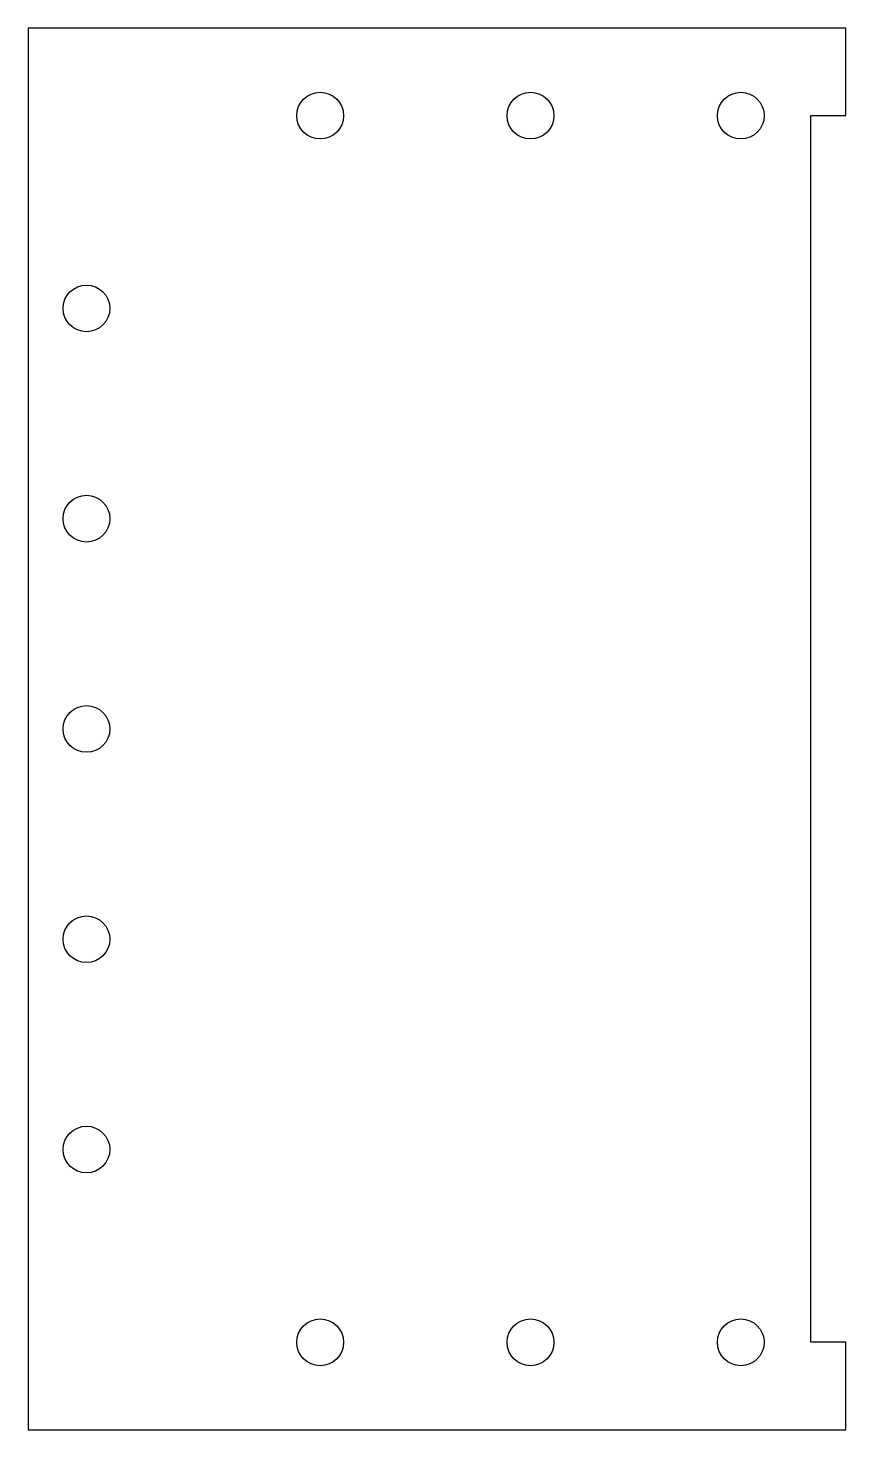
# Model space of a CAD drawing. Header units: millimetres. Extents: x -10 to 60, y -18 to 102.
import ezdxf

# ---------------------------------------------------------------- set-up
doc = ezdxf.new("R2010")
doc.units = ezdxf.units.MM

msp = doc.modelspace()

# ---------------------------------------------------------------- linework, layer by layer
msp.add_lwpolyline([(60, 101.68), (-10, 101.68), (-10, -18.32), (60, -18.32), (60, -10.82), (57, -10.82), (57, 94.18), (60, 94.18)], close=True)
for centre in [(15, 94.18), (33, 94.18), (51, 94.18), (-5, 77.68), (-5, 59.68), (-5, 41.68), (-5, 23.68), (-5, 5.68), (15, -10.82), (33, -10.82), (51, -10.82)]:
    msp.add_circle(centre, 2)

doc.saveas('drawing.dxf')
